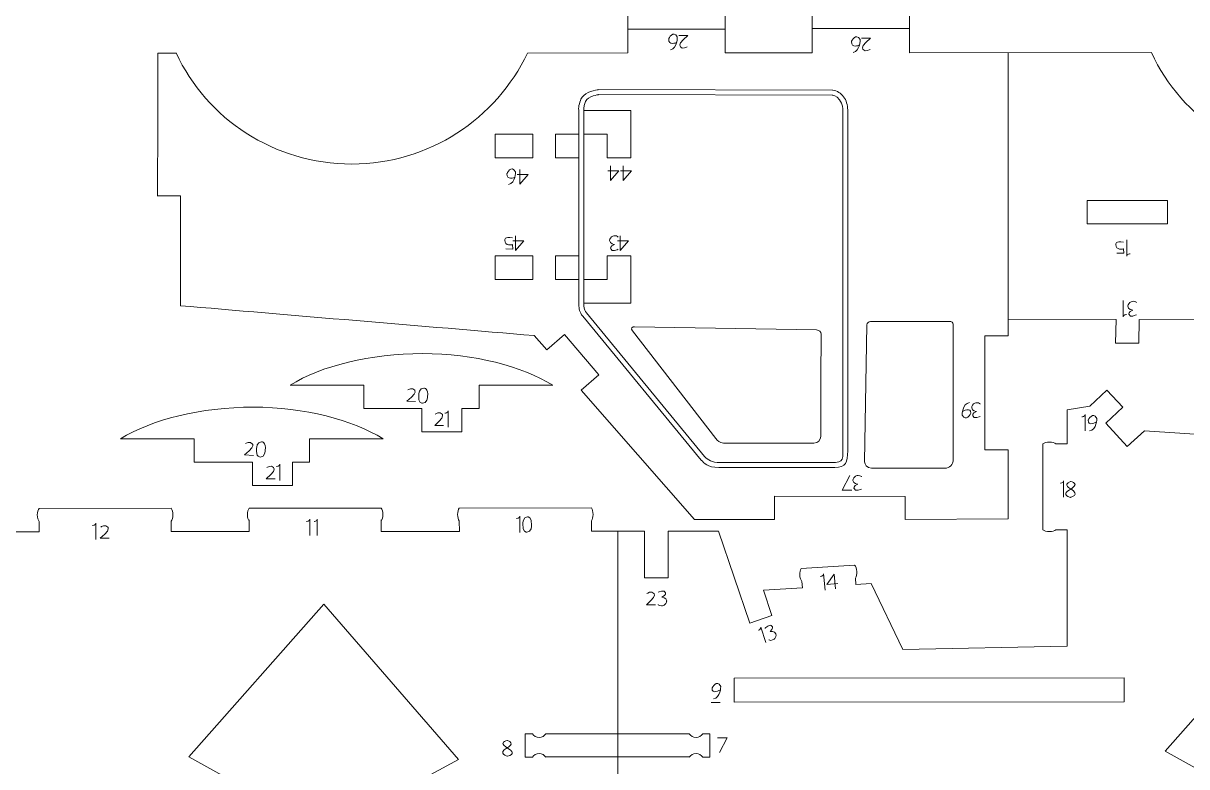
# Model space of a CAD drawing. Header units: centimetres. Extents: x -25 to 25, y -32.5 to 32.5.
# Drawn here: x -2.24 to 13.33, y -23.04 to -13.09 of the extents above; entities that cross this region are included whole.
import ezdxf

# ---------------------------------------------------------------- set-up
doc = ezdxf.new("R2010")
doc.units = ezdxf.units.CM
doc.header["$MEASUREMENT"] = 0
doc.layers.add('Capa 1', color=7, linetype='Continuous')

msp = doc.modelspace()

# ---------------------------------------------------------------- linework, layer by layer
at = {"layer": 'Capa 1', "color": 250, "lineweight": 9}
for points, knots in [([(4.50743, -12.82979), (4.50743, -12.82979), (5.85259, -12.83227), (5.85259, -12.83227), (5.85259, -12.83227), (5.85259, -12.83227), (5.85259, -13.16786), (5.85259, -13.16786), (5.85259, -13.16786), (5.85259, -13.16786), (7.15343, -13.16786), (7.15343, -13.16786), (7.15343, -13.16786), (7.15343, -13.16786), (7.15343, -12.83227), (7.15343, -12.83227), (7.15343, -12.83227), (7.15343, -12.83227), (8.31991, -12.8346), (8.31991, -12.8346), (8.31991, -12.8346), (8.31991, -12.8346), (8.31991, -13.15921), (8.31991, -13.15921), (8.31991, -13.15921), (8.31991, -13.15921), (9.62076, -13.15921), (9.62076, -13.15921), (9.62076, -13.15921), (9.62076, -13.15921), (9.62076, -12.8346), (9.62076, -12.8346), (9.62076, -12.8346), (9.62076, -12.8346), (12.85922, -12.83766), (12.85922, -12.83766)], [0, 0, 0, 0, 0.1, 0.1, 0.1, 0.1, 0.2, 0.2, 0.2, 0.2, 0.3, 0.3, 0.3, 0.3, 0.4, 0.4, 0.4, 0.4, 0.5, 0.5, 0.5, 0.5, 0.6, 0.6, 0.6, 0.6, 0.7, 0.7, 0.7, 0.7, 0.8, 0.8, 0.8, 0.8, 1, 1, 1, 1]), ([(4.50743, -13.48863), (4.50743, -13.48863), (5.85259, -13.48614), (5.85259, -13.48614), (5.85259, -13.48614), (5.85259, -13.48614), (5.85259, -13.15055), (5.85259, -13.15055)], [0, 0, 0, 0, 0.33333333, 0.33333333, 0.33333333, 0.33333333, 1, 1, 1, 1]), ([(7.15343, -13.15055), (7.15343, -13.15055), (7.15343, -13.48614), (7.15343, -13.48614), (7.15343, -13.48614), (7.15343, -13.48614), (8.31991, -13.48381), (8.31991, -13.48381), (8.31991, -13.48381), (8.31991, -13.48381), (8.31991, -13.15921), (8.31991, -13.15921)], [0, 0, 0, 0, 0.25, 0.25, 0.25, 0.25, 0.5, 0.5, 0.5, 0.5, 1, 1, 1, 1]), ([(9.62076, -13.15921), (9.62076, -13.15921), (9.62076, -13.48381), (9.62076, -13.48381), (9.62076, -13.48381), (9.62076, -13.48381), (12.85922, -13.48075), (12.85922, -13.48075)], [0, 0, 0, 0, 0.33333333, 0.33333333, 0.33333333, 0.33333333, 1, 1, 1, 1]), ([(-0.44288, -15.3993), (-0.44288, -15.3993), (-0.43964, -14.37412), (-0.43964, -14.37412), (-0.43964, -14.37412), (-0.43964, -14.37412), (-0.43683, -13.48735), (-0.43683, -13.48735)], [0, 0, 0, 0, 0.33333333, 0.33333333, 0.33333333, 0.33333333, 1, 1, 1, 1]), ([(4.50743, -13.48863), (4.08964, -14.36626), (3.19459, -14.97285), (2.15787, -14.97285), (2.15787, -14.97285), (1.11991, -14.97285), (0.21277, -14.36999), (-0.1932, -13.48545)], [0, 0, 0, 0, 0.33333333, 0.33333333, 0.33333333, 0.33333333, 1, 1, 1, 1]), ([(17.55985, -13.48393), (17.14206, -14.36155), (16.24701, -14.96815), (15.21029, -14.96815), (15.21029, -14.96815), (14.17233, -14.96815), (13.26519, -14.36529), (12.85922, -13.48075)], [0, 0, 0, 0, 0.33333333, 0.33333333, 0.33333333, 0.33333333, 1, 1, 1, 1]), ([(5.19712, -14.2744), (5.19712, -14.2744), (5.19712, -16.8577), (5.19712, -16.8577), (5.19712, -16.8577), (5.19714, -16.90151), (5.20061, -16.96021), (5.2488, -17.00974), (5.2488, -17.00974), (5.2488, -17.00974), (6.8333, -18.93528), (6.8333, -18.93528), (6.8333, -18.93528), (6.87253, -18.97974), (6.91639, -19.03212), (7.06804, -19.03581), (7.06804, -19.03581), (7.06804, -19.03581), (8.62321, -19.03581), (8.62321, -19.03581), (8.62321, -19.03581), (8.76856, -19.03152), (8.79235, -18.96531), (8.79433, -18.81307), (8.79433, -18.81307), (8.79433, -18.81307), (8.79433, -14.24747), (8.79433, -14.24747), (8.79433, -14.24747), (8.79433, -14.18898), (8.77451, -14.11852), (8.73941, -14.07192), (8.73941, -14.07192), (8.7063, -14.028), (8.65047, -13.99067), (8.59473, -13.98453), (8.59473, -13.98453), (8.59473, -13.98453), (8.59116, -13.98413), (8.59116, -13.98413), (8.59116, -13.98413), (8.59116, -13.98413), (5.45451, -13.97755), (5.45451, -13.97755), (5.45451, -13.97755), (5.45451, -13.97755), (5.45026, -13.9781), (5.45026, -13.9781), (5.45026, -13.9781), (5.36847, -13.98851), (5.26325, -14.02793), (5.22455, -14.10623), (5.22455, -14.10623), (5.20095, -14.15398), (5.1857, -14.21999), (5.19712, -14.2744)], [0, 0, 0, 0, 0.06666667, 0.06666667, 0.06666667, 0.06666667, 0.13333333, 0.13333333, 0.13333333, 0.13333333, 0.2, 0.2, 0.2, 0.2, 0.26666667, 0.26666667, 0.26666667, 0.26666667, 0.33333333, 0.33333333, 0.33333333, 0.33333333, 0.4, 0.4, 0.4, 0.4, 0.46666667, 0.46666667, 0.46666667, 0.46666667, 0.53333333, 0.53333333, 0.53333333, 0.53333333, 0.6, 0.6, 0.6, 0.6, 0.66666667, 0.66666667, 0.66666667, 0.66666667, 0.73333333, 0.73333333, 0.73333333, 0.73333333, 0.8, 0.8, 0.8, 0.8, 0.86666667, 0.86666667, 0.86666667, 0.86666667, 1, 1, 1, 1]), ([(8.63086, -18.96898), (8.63086, -18.96898), (7.08378, -18.96898), (7.08378, -18.96898), (7.08378, -18.96898), (6.97539, -18.96531), (6.92149, -18.93641), (6.87905, -18.88571), (6.87905, -18.88571), (6.87905, -18.88571), (5.29763, -16.96392), (5.29763, -16.96392), (5.29763, -16.96392), (5.27916, -16.94062), (5.26395, -16.92299), (5.26395, -16.86908), (5.26395, -16.86908), (5.26395, -16.86908), (5.26395, -14.26649), (5.26395, -14.26649), (5.26395, -14.26649), (5.26395, -14.26649), (5.24781, -14.21), (5.28446, -14.13584), (5.28446, -14.13584), (5.32111, -14.06168), (5.45871, -14.04439), (5.45871, -14.04439), (5.45871, -14.04439), (5.45871, -14.04439), (8.58739, -14.05095), (8.58739, -14.05095), (8.58739, -14.05095), (8.58739, -14.05095), (8.64455, -14.05709), (8.68603, -14.11214), (8.68603, -14.11214), (8.72751, -14.16719), (8.72751, -14.24747), (8.72751, -14.24747), (8.72751, -14.24747), (8.72751, -14.24747), (8.72751, -18.88753), (8.72751, -18.88753), (8.72751, -18.88753), (8.71823, -18.93991), (8.69863, -18.96248), (8.63086, -18.96898)], [0, 0, 0, 0, 0.07692308, 0.07692308, 0.07692308, 0.07692308, 0.15384615, 0.15384615, 0.15384615, 0.15384615, 0.23076923, 0.23076923, 0.23076923, 0.23076923, 0.30769231, 0.30769231, 0.30769231, 0.30769231, 0.38461538, 0.38461538, 0.38461538, 0.38461538, 0.46153846, 0.46153846, 0.46153846, 0.46153846, 0.53846154, 0.53846154, 0.53846154, 0.53846154, 0.61538462, 0.61538462, 0.61538462, 0.61538462, 0.69230769, 0.69230769, 0.69230769, 0.69230769, 0.76923077, 0.76923077, 0.76923077, 0.76923077, 0.84615385, 0.84615385, 0.84615385, 0.84615385, 1, 1, 1, 1]), ([(5.25925, -14.25841), (5.25925, -14.25841), (5.89189, -14.25841), (5.89189, -14.25841), (5.89189, -14.25841), (5.89189, -14.25841), (5.89189, -14.88879), (5.89189, -14.88879), (5.89189, -14.88879), (5.89189, -14.88879), (5.57446, -14.88879), (5.57446, -14.88879), (5.57446, -14.88879), (5.57446, -14.88879), (5.57446, -14.57362), (5.57446, -14.57362), (5.57446, -14.57362), (5.57446, -14.57362), (5.25925, -14.57362), (5.25925, -14.57362)], [0, 0, 0, 0, 0.16666667, 0.16666667, 0.16666667, 0.16666667, 0.33333333, 0.33333333, 0.33333333, 0.33333333, 0.5, 0.5, 0.5, 0.5, 0.66666667, 0.66666667, 0.66666667, 0.66666667, 1, 1, 1, 1]), ([(4.58004, -14.88879), (4.58004, -14.88879), (4.07574, -14.88879), (4.07574, -14.88879), (4.07574, -14.88879), (4.07574, -14.88879), (4.07574, -14.57358), (4.07574, -14.57358), (4.07574, -14.57358), (4.07574, -14.57358), (4.58004, -14.57358), (4.58004, -14.57358), (4.58004, -14.57358), (4.58004, -14.57358), (4.58004, -14.88879), (4.58004, -14.88879)], [0, 0, 0, 0, 0.2, 0.2, 0.2, 0.2, 0.4, 0.4, 0.4, 0.4, 0.6, 0.6, 0.6, 0.6, 1, 1, 1, 1]), ([(5.19712, -14.57358), (5.19712, -14.57358), (4.88191, -14.57358), (4.88191, -14.57358), (4.88191, -14.57358), (4.88191, -14.57358), (4.88191, -14.88879), (4.88191, -14.88879), (4.88191, -14.88879), (4.88191, -14.88879), (5.19712, -14.88879), (5.19712, -14.88879)], [0, 0, 0, 0, 0.25, 0.25, 0.25, 0.25, 0.5, 0.5, 0.5, 0.5, 1, 1, 1, 1]), ([(-0.13545, -16.86916), (-0.13545, -16.86916), (-0.13545, -15.3993), (-0.13545, -15.3993), (-0.13545, -15.3993), (-0.13545, -15.3993), (-0.44754, -15.3993), (-0.44754, -15.3993)], [0, 0, 0, 0, 0.33333333, 0.33333333, 0.33333333, 0.33333333, 1, 1, 1, 1]), ([(11.99965, -15.46279), (11.99965, -15.46279), (13.07312, -15.46279), (13.07312, -15.46279), (13.07312, -15.46279), (13.07312, -15.46279), (13.07312, -15.77488), (13.07312, -15.77488), (13.07312, -15.77488), (13.07312, -15.77488), (11.99965, -15.77488), (11.99965, -15.77488), (11.99965, -15.77488), (11.99965, -15.77488), (11.99965, -15.46279), (11.99965, -15.46279)], [0, 0, 0, 0, 0.2, 0.2, 0.2, 0.2, 0.4, 0.4, 0.4, 0.4, 0.6, 0.6, 0.6, 0.6, 1, 1, 1, 1]), ([(4.58004, -16.20411), (4.58004, -16.20411), (4.07574, -16.20411), (4.07574, -16.20411), (4.07574, -16.20411), (4.07574, -16.20411), (4.07574, -16.51932), (4.07574, -16.51932), (4.07574, -16.51932), (4.07574, -16.51932), (4.58004, -16.51932), (4.58004, -16.51932), (4.58004, -16.51932), (4.58004, -16.51932), (4.58004, -16.20411), (4.58004, -16.20411)], [0, 0, 0, 0, 0.2, 0.2, 0.2, 0.2, 0.4, 0.4, 0.4, 0.4, 0.6, 0.6, 0.6, 0.6, 1, 1, 1, 1]), ([(5.19712, -16.20411), (5.19712, -16.20411), (4.88191, -16.20411), (4.88191, -16.20411), (4.88191, -16.20411), (4.88191, -16.20411), (4.88191, -16.51932), (4.88191, -16.51932), (4.88191, -16.51932), (4.88191, -16.51932), (5.19712, -16.51932), (5.19712, -16.51932)], [0, 0, 0, 0, 0.25, 0.25, 0.25, 0.25, 0.5, 0.5, 0.5, 0.5, 1, 1, 1, 1]), ([(5.25925, -16.51932), (5.25925, -16.51932), (5.57446, -16.51932), (5.57446, -16.51932), (5.57446, -16.51932), (5.57446, -16.51932), (5.57446, -16.20415), (5.57446, -16.20415), (5.57446, -16.20415), (5.57446, -16.20415), (5.89189, -16.20415), (5.89189, -16.20415), (5.89189, -16.20415), (5.89189, -16.20415), (5.89189, -16.83453), (5.89189, -16.83453), (5.89189, -16.83453), (5.89189, -16.83453), (5.25925, -16.83453), (5.25925, -16.83453)], [0, 0, 0, 0, 0.16666667, 0.16666667, 0.16666667, 0.16666667, 0.33333333, 0.33333333, 0.33333333, 0.33333333, 0.5, 0.5, 0.5, 0.5, 0.66666667, 0.66666667, 0.66666667, 0.66666667, 1, 1, 1, 1]), ([(9.11101, -19.04393), (9.11101, -19.04393), (10.09737, -19.04393), (10.09737, -19.04393), (10.09737, -19.04393), (10.15266, -19.0432), (10.20737, -19.00473), (10.20531, -18.92144), (10.20531, -18.92144), (10.20531, -18.92144), (10.20337, -17.11722), (10.20337, -17.11722), (10.20337, -17.11722), (10.20527, -17.09752), (10.18252, -17.07956), (10.15231, -17.0805), (10.15231, -17.0805), (10.15231, -17.0805), (9.0995, -17.0805), (9.0995, -17.0805), (9.0995, -17.0805), (9.07409, -17.08052), (9.05328, -17.09889), (9.05081, -17.12529), (9.05081, -17.12529), (9.05081, -17.12529), (9.02081, -18.95915), (9.02081, -18.95915), (9.02081, -18.95915), (9.02335, -18.99659), (9.04654, -19.03745), (9.11101, -19.04393)], [0, 0, 0, 0, 0.11111111, 0.11111111, 0.11111111, 0.11111111, 0.22222222, 0.22222222, 0.22222222, 0.22222222, 0.33333333, 0.33333333, 0.33333333, 0.33333333, 0.44444444, 0.44444444, 0.44444444, 0.44444444, 0.55555556, 0.55555556, 0.55555556, 0.55555556, 0.66666667, 0.66666667, 0.66666667, 0.66666667, 0.77777778, 0.77777778, 0.77777778, 0.77777778, 1, 1, 1, 1]), ([(10.9428, -17.05085), (10.9428, -17.05085), (10.9428, -17.27325), (10.9428, -17.27325), (10.9428, -17.27325), (10.9428, -17.27325), (10.63071, -17.27325), (10.63071, -17.27325), (10.63071, -17.27325), (10.63071, -17.27325), (10.63071, -18.80085), (10.63071, -18.80085), (10.63071, -18.80085), (10.63071, -18.80085), (10.9428, -18.80085), (10.9428, -18.80085), (10.9428, -18.80085), (10.9428, -18.80085), (10.9428, -19.72397), (10.9428, -19.72397)], [0, 0, 0, 0, 0.16666667, 0.16666667, 0.16666667, 0.16666667, 0.33333333, 0.33333333, 0.33333333, 0.33333333, 0.5, 0.5, 0.5, 0.5, 0.66666667, 0.66666667, 0.66666667, 0.66666667, 1, 1, 1, 1]), ([(10.9428, -17.05085), (10.9428, -17.05085), (12.38493, -17.05457), (12.38493, -17.05457), (12.38493, -17.05457), (12.38493, -17.05457), (12.37712, -17.37172), (12.37712, -17.37172), (12.37712, -17.37172), (12.37712, -17.37172), (12.69243, -17.37037), (12.69243, -17.37037), (12.69243, -17.37037), (12.69243, -17.37037), (12.69379, -17.05592), (12.69379, -17.05592), (12.69379, -17.05592), (12.69379, -17.05592), (15.19584, -17.06292), (15.19584, -17.06292), (15.19584, -17.06292), (15.19584, -17.06292), (15.19584, -17.37037), (15.19584, -17.37037), (15.19584, -17.37037), (15.19584, -17.37037), (15.50793, -17.37037), (15.50793, -17.37037), (15.50793, -17.37037), (15.50793, -17.37037), (15.50793, -17.06379), (15.50793, -17.06379), (15.50793, -17.06379), (15.50793, -17.06379), (18.00802, -17.06609), (18.00802, -17.06609), (18.00802, -17.06609), (18.00802, -17.06609), (18.00799, -17.37037), (18.00799, -17.37037), (18.00799, -17.37037), (18.00799, -17.37037), (18.32008, -17.37037), (18.32008, -17.37037), (18.32008, -17.37037), (18.32008, -17.37037), (18.32011, -17.06696), (18.32011, -17.06696), (18.32011, -17.06696), (18.32011, -17.06696), (20.65255, -17.07816), (20.65255, -17.07816)], [0, 0, 0, 0, 0.07142857, 0.07142857, 0.07142857, 0.07142857, 0.14285714, 0.14285714, 0.14285714, 0.14285714, 0.21428571, 0.21428571, 0.21428571, 0.21428571, 0.28571429, 0.28571429, 0.28571429, 0.28571429, 0.35714286, 0.35714286, 0.35714286, 0.35714286, 0.42857143, 0.42857143, 0.42857143, 0.42857143, 0.5, 0.5, 0.5, 0.5, 0.57142857, 0.57142857, 0.57142857, 0.57142857, 0.64285714, 0.64285714, 0.64285714, 0.64285714, 0.71428571, 0.71428571, 0.71428571, 0.71428571, 0.78571429, 0.78571429, 0.78571429, 0.78571429, 0.85714286, 0.85714286, 0.85714286, 0.85714286, 1, 1, 1, 1]), ([(6.74251, -19.73215), (6.74251, -19.73215), (5.22721, -17.99809), (5.22721, -17.99809), (5.22721, -17.99809), (5.22721, -17.99809), (5.46398, -17.79532), (5.46398, -17.79532), (5.46398, -17.79532), (5.46398, -17.79532), (5.0018, -17.25566), (5.0018, -17.25566), (5.0018, -17.25566), (5.0018, -17.25566), (4.76633, -17.46049), (4.76633, -17.46049), (4.76633, -17.46049), (4.76633, -17.46049), (4.5958, -17.26898), (4.5958, -17.26898)], [0, 0, 0, 0, 0.16666667, 0.16666667, 0.16666667, 0.16666667, 0.33333333, 0.33333333, 0.33333333, 0.33333333, 0.5, 0.5, 0.5, 0.5, 0.66666667, 0.66666667, 0.66666667, 0.66666667, 1, 1, 1, 1]), ([(5.91379, -17.20591), (5.91379, -17.20591), (7.03101, -18.64872), (7.03101, -18.64872), (7.03101, -18.64872), (7.05023, -18.67316), (7.08152, -18.70283), (7.13085, -18.70752), (7.13085, -18.70752), (7.13085, -18.70752), (8.34089, -18.70973), (8.34089, -18.70973), (8.34089, -18.70973), (8.39749, -18.70897), (8.43232, -18.66578), (8.43503, -18.61973), (8.43503, -18.61973), (8.43569, -18.16272), (8.43635, -17.70569), (8.43701, -17.24868), (8.43701, -17.24868), (8.43516, -17.22008), (8.41497, -17.1961), (8.37643, -17.19388), (8.37643, -17.19388), (8.37643, -17.19388), (5.94275, -17.1512), (5.94275, -17.1512), (5.94275, -17.1512), (5.91359, -17.14821), (5.88617, -17.17104), (5.91379, -17.20591)], [0, 0, 0, 0, 0.11111111, 0.11111111, 0.11111111, 0.11111111, 0.22222222, 0.22222222, 0.22222222, 0.22222222, 0.33333333, 0.33333333, 0.33333333, 0.33333333, 0.44444444, 0.44444444, 0.44444444, 0.44444444, 0.55555556, 0.55555556, 0.55555556, 0.55555556, 0.66666667, 0.66666667, 0.66666667, 0.66666667, 0.77777778, 0.77777778, 0.77777778, 0.77777778, 1, 1, 1, 1]), ([(4.84571, -17.93359), (4.43296, -17.68184), (3.79621, -17.51011), (3.10597, -17.51011), (3.10597, -17.51011), (2.40622, -17.51011), (1.74377, -17.67582), (1.33108, -17.93359)], [0, 0, 0, 0, 0.33333333, 0.33333333, 0.33333333, 0.33333333, 1, 1, 1, 1]), ([(3.85997, -17.93359), (3.85997, -17.93359), (3.85997, -18.24661), (3.85997, -18.24661), (3.85997, -18.24661), (3.85997, -18.24661), (3.62996, -18.24661), (3.62996, -18.24661), (3.62996, -18.24661), (3.62996, -18.24661), (3.62996, -18.55777), (3.62996, -18.55777), (3.62996, -18.55777), (3.62996, -18.55777), (3.09487, -18.55777), (3.09487, -18.55777), (3.09487, -18.55777), (3.09487, -18.55777), (3.09487, -18.24661), (3.09487, -18.24661), (3.09487, -18.24661), (3.09487, -18.24661), (2.31681, -18.24661), (2.31681, -18.24661), (2.31681, -18.24661), (2.31681, -18.24661), (2.31681, -17.93359), (2.31681, -17.93359)], [0, 0, 0, 0, 0.125, 0.125, 0.125, 0.125, 0.25, 0.25, 0.25, 0.25, 0.375, 0.375, 0.375, 0.375, 0.5, 0.5, 0.5, 0.5, 0.625, 0.625, 0.625, 0.625, 0.75, 0.75, 0.75, 0.75, 1, 1, 1, 1]), ([(14.12338, -18.5152), (14.12338, -18.5152), (14.11749, -18.63246), (14.11749, -18.63246), (14.11749, -18.63246), (14.11749, -18.63246), (12.76741, -18.54376), (12.76741, -18.54376), (12.76741, -18.54376), (12.76741, -18.54376), (12.53456, -18.75241), (12.53456, -18.75241), (12.53456, -18.75241), (12.53456, -18.75241), (12.24669, -18.44066), (12.24669, -18.44066), (12.24669, -18.44066), (12.24669, -18.44066), (12.47461, -18.22745), (12.47461, -18.22745), (12.47461, -18.22745), (12.47461, -18.22745), (12.26141, -17.99954), (12.26141, -17.99954), (12.26141, -17.99954), (12.26141, -17.99954), (12.03348, -18.21274), (12.03348, -18.21274), (12.03348, -18.21274), (12.03348, -18.21274), (11.73112, -18.26172), (11.73112, -18.26172)], [0, 0, 0, 0, 0.11111111, 0.11111111, 0.11111111, 0.11111111, 0.22222222, 0.22222222, 0.22222222, 0.22222222, 0.33333333, 0.33333333, 0.33333333, 0.33333333, 0.44444444, 0.44444444, 0.44444444, 0.44444444, 0.55555556, 0.55555556, 0.55555556, 0.55555556, 0.66666667, 0.66666667, 0.66666667, 0.66666667, 0.77777778, 0.77777778, 0.77777778, 0.77777778, 1, 1, 1, 1]), ([(2.57786, -18.65055), (2.16511, -18.3988), (1.52836, -18.22708), (0.83811, -18.22708), (0.83811, -18.22708), (0.13837, -18.22708), (-0.52409, -18.39279), (-0.93677, -18.65055)], [0, 0, 0, 0, 0.33333333, 0.33333333, 0.33333333, 0.33333333, 1, 1, 1, 1]), ([(11.73112, -18.26172), (11.73112, -18.26172), (11.73037, -18.71869), (11.73037, -18.71869), (11.73037, -18.71869), (11.73037, -18.71869), (11.5801, -18.71869), (11.5801, -18.71869)], [0, 0, 0, 0, 0.33333333, 0.33333333, 0.33333333, 0.33333333, 1, 1, 1, 1]), ([(1.59212, -18.65055), (1.59212, -18.65055), (1.59212, -18.96357), (1.59212, -18.96357), (1.59212, -18.96357), (1.59212, -18.96357), (1.36211, -18.96357), (1.36211, -18.96357), (1.36211, -18.96357), (1.36211, -18.96357), (1.36211, -19.27473), (1.36211, -19.27473), (1.36211, -19.27473), (1.36211, -19.27473), (0.82701, -19.27473), (0.82701, -19.27473), (0.82701, -19.27473), (0.82701, -19.27473), (0.82701, -18.96357), (0.82701, -18.96357), (0.82701, -18.96357), (0.82701, -18.96357), (0.04896, -18.96357), (0.04896, -18.96357), (0.04896, -18.96357), (0.04896, -18.96357), (0.04896, -18.65055), (0.04896, -18.65055)], [0, 0, 0, 0, 0.125, 0.125, 0.125, 0.125, 0.25, 0.25, 0.25, 0.25, 0.375, 0.375, 0.375, 0.375, 0.5, 0.5, 0.5, 0.5, 0.625, 0.625, 0.625, 0.625, 0.75, 0.75, 0.75, 0.75, 1, 1, 1, 1]), ([(11.5801, -18.71869), (11.56179, -18.70442), (11.52978, -18.69497), (11.49336, -18.69497), (11.49336, -18.69497), (11.45694, -18.69497), (11.42492, -18.70442), (11.40661, -18.71869)], [0, 0, 0, 0, 0.33333333, 0.33333333, 0.33333333, 0.33333333, 1, 1, 1, 1]), ([(10.9428, -19.72397), (10.9428, -19.72397), (9.56393, -19.73215), (9.56393, -19.73215), (9.56393, -19.73215), (9.56393, -19.73215), (9.56106, -19.42337), (9.56106, -19.42337), (9.56106, -19.42337), (9.56106, -19.42337), (7.81218, -19.42006), (7.81218, -19.42006), (7.81218, -19.42006), (7.81218, -19.42006), (7.81218, -19.73215), (7.81218, -19.73215), (7.81218, -19.73215), (7.81218, -19.73215), (6.74251, -19.73215), (6.74251, -19.73215)], [0, 0, 0, 0, 0.16666667, 0.16666667, 0.16666667, 0.16666667, 0.33333333, 0.33333333, 0.33333333, 0.33333333, 0.5, 0.5, 0.5, 0.5, 0.66666667, 0.66666667, 0.66666667, 0.66666667, 1, 1, 1, 1]), ([(-2.02828, -19.75678), (-2.04255, -19.73847), (-2.052, -19.70646), (-2.052, -19.67004), (-2.052, -19.67004), (-2.052, -19.63362), (-2.04255, -19.6016), (-2.02828, -19.58329)], [0, 0, 0, 0, 0.33333333, 0.33333333, 0.33333333, 0.33333333, 1, 1, 1, 1]), ([(-0.26141, -19.755), (-0.24714, -19.73669), (-0.23769, -19.70468), (-0.23769, -19.66826), (-0.23769, -19.66826), (-0.23769, -19.63184), (-0.24714, -19.59982), (-0.26141, -19.58151)], [0, 0, 0, 0, 0.33333333, 0.33333333, 0.33333333, 0.33333333, 1, 1, 1, 1]), ([(0.78387, -19.75394), (0.7696, -19.73563), (0.76015, -19.70362), (0.76015, -19.6672), (0.76015, -19.6672), (0.76015, -19.63078), (0.7696, -19.59876), (0.78387, -19.58045)], [0, 0, 0, 0, 0.33333333, 0.33333333, 0.33333333, 0.33333333, 1, 1, 1, 1]), ([(2.55074, -19.75216), (2.56501, -19.73385), (2.57446, -19.70184), (2.57446, -19.66542), (2.57446, -19.66542), (2.57446, -19.629), (2.56501, -19.59698), (2.55074, -19.57867)], [0, 0, 0, 0, 0.33333333, 0.33333333, 0.33333333, 0.33333333, 1, 1, 1, 1]), ([(3.59602, -19.75111), (3.58175, -19.7328), (3.5723, -19.70079), (3.5723, -19.66437), (3.5723, -19.66437), (3.5723, -19.62795), (3.58175, -19.59593), (3.59602, -19.57762)], [0, 0, 0, 0, 0.33333333, 0.33333333, 0.33333333, 0.33333333, 1, 1, 1, 1]), ([(5.36289, -19.74933), (5.37716, -19.73102), (5.38661, -19.69901), (5.38661, -19.66259), (5.38661, -19.66259), (5.38661, -19.62617), (5.37716, -19.59415), (5.36289, -19.57584)], [0, 0, 0, 0, 0.33333333, 0.33333333, 0.33333333, 0.33333333, 1, 1, 1, 1]), ([(-2.02828, -19.75678), (-2.02828, -19.75678), (-2.02797, -19.89538), (-2.02797, -19.89538), (-2.02797, -19.89538), (-2.02797, -19.89538), (-3.30208, -19.89424), (-3.30208, -19.89424)], [0, 0, 0, 0, 0.33333333, 0.33333333, 0.33333333, 0.33333333, 1, 1, 1, 1]), ([(0.78401, -19.73649), (0.78401, -19.73649), (0.78417, -19.89254), (0.78417, -19.89254), (0.78417, -19.89254), (0.78417, -19.89254), (-0.26109, -19.8936), (-0.26109, -19.8936)], [0, 0, 0, 0, 0.33333333, 0.33333333, 0.33333333, 0.33333333, 1, 1, 1, 1]), ([(3.59602, -19.75111), (3.59602, -19.75111), (3.59632, -19.88971), (3.59632, -19.88971), (3.59632, -19.88971), (3.59632, -19.88971), (2.55106, -19.89076), (2.55106, -19.89076)], [0, 0, 0, 0, 0.33333333, 0.33333333, 0.33333333, 0.33333333, 1, 1, 1, 1]), ([(7.06405, -19.88621), (7.06405, -19.88621), (6.38901, -19.88689), (6.38901, -19.88689), (6.38901, -19.88689), (6.38901, -19.88689), (6.38901, -20.51193), (6.38901, -20.51193), (6.38901, -20.51193), (6.38901, -20.51193), (6.07473, -20.51193), (6.07473, -20.51193), (6.07473, -20.51193), (6.07473, -20.51193), (6.07473, -19.8872), (6.07473, -19.8872), (6.07473, -19.8872), (6.07473, -19.8872), (5.36321, -19.88793), (5.36321, -19.88793)], [0, 0, 0, 0, 0.16666667, 0.16666667, 0.16666667, 0.16666667, 0.33333333, 0.33333333, 0.33333333, 0.33333333, 0.5, 0.5, 0.5, 0.5, 0.66666667, 0.66666667, 0.66666667, 0.66666667, 1, 1, 1, 1]), ([(11.5801, -19.87015), (11.56179, -19.88442), (11.52978, -19.89387), (11.49336, -19.89387), (11.49336, -19.89387), (11.45694, -19.89387), (11.42492, -19.88442), (11.40661, -19.87015)], [0, 0, 0, 0, 0.33333333, 0.33333333, 0.33333333, 0.33333333, 1, 1, 1, 1]), ([(11.5801, -19.87015), (11.5801, -19.87015), (11.73332, -19.87015), (11.73332, -19.87015), (11.73332, -19.87015), (11.73332, -19.87015), (11.73043, -21.42661), (11.73043, -21.42661)], [0, 0, 0, 0, 0.33333333, 0.33333333, 0.33333333, 0.33333333, 1, 1, 1, 1]), ([(8.17236, -20.38665), (8.15885, -20.40553), (8.15071, -20.4379), (8.1522, -20.47429), (8.1522, -20.47429), (8.15369, -20.51068), (8.16444, -20.54228), (8.17944, -20.56)], [0, 0, 0, 0, 0.33333333, 0.33333333, 0.33333333, 0.33333333, 1, 1, 1, 1]), ([(8.88696, -20.34185), (8.90223, -20.35933), (8.91347, -20.39076), (8.91552, -20.42712), (8.91552, -20.42712), (8.91757, -20.46349), (8.90992, -20.49598), (8.89671, -20.51507)], [0, 0, 0, 0, 0.33333333, 0.33333333, 0.33333333, 0.33333333, 1, 1, 1, 1]), ([(9.53202, -21.47292), (9.53202, -21.47292), (9.10731, -20.58828), (9.10731, -20.58828), (9.10731, -20.58828), (9.10731, -20.58828), (8.90321, -20.60106), (8.90321, -20.60106), (8.90321, -20.60106), (8.90321, -20.60106), (8.89671, -20.51507), (8.89671, -20.51507)], [0, 0, 0, 0, 0.25, 0.25, 0.25, 0.25, 0.5, 0.5, 0.5, 0.5, 1, 1, 1, 1]), ([(8.17944, -20.56), (8.17944, -20.56), (8.18862, -20.64585), (8.18862, -20.64585), (8.18862, -20.64585), (8.18862, -20.64585), (7.66531, -20.67866), (7.66531, -20.67866), (7.66531, -20.67866), (7.66531, -20.67866), (7.78064, -21.01779), (7.78064, -21.01779), (7.78064, -21.01779), (7.78064, -21.01779), (7.48528, -21.11866), (7.48528, -21.11866)], [0, 0, 0, 0, 0.2, 0.2, 0.2, 0.2, 0.4, 0.4, 0.4, 0.4, 0.6, 0.6, 0.6, 0.6, 1, 1, 1, 1]), ([(3.58605, -22.9457), (3.58605, -22.9457), (1.79234, -23.91479), (1.79234, -23.91479), (1.79234, -23.91479), (1.79234, -23.91479), (-0.02356, -22.90824), (-0.02356, -22.90824), (-0.02356, -22.90824), (-0.02356, -22.90824), (1.78328, -20.86414), (1.78328, -20.86414), (1.78328, -20.86414), (1.78328, -20.86414), (3.58605, -22.9457), (3.58605, -22.9457)], [0, 0, 0, 0, 0.2, 0.2, 0.2, 0.2, 0.4, 0.4, 0.4, 0.4, 0.6, 0.6, 0.6, 0.6, 1, 1, 1, 1]), ([(16.65428, -22.86943), (16.65428, -22.86943), (14.86056, -23.83852), (14.86056, -23.83852), (14.86056, -23.83852), (14.86056, -23.83852), (13.04467, -22.83197), (13.04467, -22.83197), (13.04467, -22.83197), (13.04467, -22.83197), (14.8515, -20.78787), (14.8515, -20.78787), (14.8515, -20.78787), (14.8515, -20.78787), (16.65428, -22.86943), (16.65428, -22.86943)], [0, 0, 0, 0, 0.2, 0.2, 0.2, 0.2, 0.4, 0.4, 0.4, 0.4, 0.6, 0.6, 0.6, 0.6, 1, 1, 1, 1]), ([(12.49181, -21.85052), (12.49181, -21.85052), (7.27511, -21.85577), (7.27511, -21.85577), (7.27511, -21.85577), (7.27511, -21.85577), (7.27543, -22.1771), (7.27543, -22.1771), (7.27543, -22.1771), (7.27543, -22.1771), (12.49213, -22.17185), (12.49213, -22.17185), (12.49213, -22.17185), (12.49213, -22.17185), (12.49181, -21.85052), (12.49181, -21.85052)], [0, 0, 0, 0, 0.2, 0.2, 0.2, 0.2, 0.4, 0.4, 0.4, 0.4, 0.6, 0.6, 0.6, 0.6, 1, 1, 1, 1]), ([(4.57345, -22.59974), (4.57345, -22.59974), (4.47816, -22.59962), (4.47816, -22.59962), (4.47816, -22.59962), (4.47816, -22.59962), (4.47816, -22.91322), (4.47816, -22.91322), (4.47816, -22.91322), (4.47816, -22.91322), (4.57347, -22.91322), (4.57347, -22.91322)], [0, 0, 0, 0, 0.25, 0.25, 0.25, 0.25, 0.5, 0.5, 0.5, 0.5, 1, 1, 1, 1]), ([(4.75502, -22.59974), (4.73584, -22.6296), (4.70236, -22.64938), (4.66424, -22.64938), (4.66424, -22.64938), (4.62613, -22.64938), (4.59264, -22.6296), (4.57347, -22.59974)], [0, 0, 0, 0, 0.33333333, 0.33333333, 0.33333333, 0.33333333, 1, 1, 1, 1]), ([(6.67367, -22.59974), (6.69285, -22.6296), (6.72633, -22.64938), (6.76445, -22.64938), (6.76445, -22.64938), (6.80256, -22.64938), (6.83605, -22.6296), (6.85522, -22.59974)], [0, 0, 0, 0, 0.33333333, 0.33333333, 0.33333333, 0.33333333, 1, 1, 1, 1]), ([(6.85524, -22.59974), (6.85524, -22.59974), (6.95053, -22.59962), (6.95053, -22.59962), (6.95053, -22.59962), (6.95053, -22.59962), (6.95053, -22.91322), (6.95053, -22.91322), (6.95053, -22.91322), (6.95053, -22.91322), (6.85522, -22.91322), (6.85522, -22.91322)], [0, 0, 0, 0, 0.25, 0.25, 0.25, 0.25, 0.5, 0.5, 0.5, 0.5, 1, 1, 1, 1]), ([(4.75502, -22.91322), (4.73584, -22.88337), (4.70236, -22.86358), (4.66424, -22.86358), (4.66424, -22.86358), (4.62613, -22.86358), (4.59264, -22.88337), (4.57347, -22.91322)], [0, 0, 0, 0, 0.33333333, 0.33333333, 0.33333333, 0.33333333, 1, 1, 1, 1]), ([(6.67367, -22.91322), (6.69285, -22.88337), (6.72633, -22.86358), (6.76445, -22.86358), (6.76445, -22.86358), (6.80256, -22.86358), (6.83605, -22.88337), (6.85522, -22.91322)], [0, 0, 0, 0, 0.33333333, 0.33333333, 0.33333333, 0.33333333, 1, 1, 1, 1])]:
    msp.add_open_spline(points, degree=3, knots=knots, dxfattribs=at)
at = {"layer": 'Capa 1', "color": 240, "lineweight": 9}
for points, knots in [([(6.50118, -13.34824), (6.50118, -13.34824), (6.39316, -13.39042), (6.39831, -13.29819), (6.39831, -13.29819), (6.39831, -13.29819), (6.45572, -13.17151), (6.51321, -13.27106), (6.51321, -13.27106), (6.51321, -13.27106), (6.51835, -13.42198), (6.42065, -13.44253)], [0, 0, 0, 0, 0.25, 0.25, 0.25, 0.25, 0.5, 0.5, 0.5, 0.5, 1, 1, 1, 1]), ([(8.94725, -13.3842), (8.94725, -13.3842), (8.83922, -13.42639), (8.84437, -13.33415), (8.84437, -13.33415), (8.84437, -13.33415), (8.90179, -13.20748), (8.95927, -13.30702), (8.95927, -13.30702), (8.95927, -13.30702), (8.96441, -13.45794), (8.86672, -13.4785)], [0, 0, 0, 0, 0.25, 0.25, 0.25, 0.25, 0.5, 0.5, 0.5, 0.5, 1, 1, 1, 1]), ([(6.6466, -13.4035), (6.6466, -13.4035), (6.58228, -13.44595), (6.55403, -13.4035), (6.55403, -13.4035), (6.55403, -13.4035), (6.52186, -13.37135), (6.59259, -13.30962)], [0, 0, 0, 0, 0.33333333, 0.33333333, 0.33333333, 0.33333333, 1, 1, 1, 1]), ([(6.59259, -13.30962), (6.59259, -13.30962), (6.65301, -13.25305), (6.65301, -13.25305), (6.65301, -13.25305), (6.65301, -13.25305), (6.53305, -13.25305), (6.53305, -13.25305)], [0, 0, 0, 0, 0.33333333, 0.33333333, 0.33333333, 0.33333333, 1, 1, 1, 1]), ([(9.09267, -13.43946), (9.09267, -13.43946), (9.02835, -13.48192), (9.0001, -13.43946), (9.0001, -13.43946), (9.0001, -13.43946), (8.96793, -13.40732), (9.03866, -13.34559)], [0, 0, 0, 0, 0.33333333, 0.33333333, 0.33333333, 0.33333333, 1, 1, 1, 1]), ([(9.03866, -13.34559), (9.03866, -13.34559), (9.09908, -13.28902), (9.09908, -13.28902), (9.09908, -13.28902), (9.09908, -13.28902), (8.97911, -13.28902), (8.97911, -13.28902)], [0, 0, 0, 0, 0.33333333, 0.33333333, 0.33333333, 0.33333333, 1, 1, 1, 1]), ([(4.33597, -15.15365), (4.33597, -15.15365), (4.22795, -15.19583), (4.2331, -15.1036), (4.2331, -15.1036), (4.2331, -15.1036), (4.29051, -14.97692), (4.348, -15.07647), (4.348, -15.07647), (4.348, -15.07647), (4.35314, -15.22738), (4.25544, -15.24794)], [0, 0, 0, 0, 0.25, 0.25, 0.25, 0.25, 0.5, 0.5, 0.5, 0.5, 1, 1, 1, 1]), ([(4.37068, -15.11228), (4.37068, -15.11228), (4.51597, -15.11228), (4.51597, -15.11228), (4.51597, -15.11228), (4.51597, -15.11228), (4.40668, -15.24087), (4.40668, -15.24087), (4.40668, -15.24087), (4.40668, -15.24087), (4.40542, -15.04538), (4.40542, -15.04538)], [0, 0, 0, 0, 0.25, 0.25, 0.25, 0.25, 0.5, 0.5, 0.5, 0.5, 1, 1, 1, 1]), ([(5.58504, -15.06606), (5.58504, -15.06606), (5.73033, -15.06606), (5.73033, -15.06606), (5.73033, -15.06606), (5.73033, -15.06606), (5.62105, -15.19465), (5.62105, -15.19465), (5.62105, -15.19465), (5.62105, -15.19465), (5.61979, -14.99916), (5.61979, -14.99916)], [0, 0, 0, 0, 0.25, 0.25, 0.25, 0.25, 0.5, 0.5, 0.5, 0.5, 1, 1, 1, 1]), ([(5.75509, -15.06606), (5.75509, -15.06606), (5.90038, -15.06606), (5.90038, -15.06606), (5.90038, -15.06606), (5.90038, -15.06606), (5.79109, -15.19465), (5.79109, -15.19465), (5.79109, -15.19465), (5.79109, -15.19465), (5.78983, -14.99916), (5.78983, -14.99916)], [0, 0, 0, 0, 0.25, 0.25, 0.25, 0.25, 0.5, 0.5, 0.5, 0.5, 1, 1, 1, 1]), ([(4.30954, -16.05185), (4.30954, -16.05185), (4.20022, -16.07688), (4.20664, -15.99238), (4.20664, -15.99238), (4.20664, -15.99238), (4.19509, -15.93445), (4.30954, -15.96275)], [0, 0, 0, 0, 0.33333333, 0.33333333, 0.33333333, 0.33333333, 1, 1, 1, 1]), ([(4.31281, -16.00189), (4.31281, -16.00189), (4.45809, -16.00189), (4.45809, -16.00189), (4.45809, -16.00189), (4.45809, -16.00189), (4.34881, -16.13048), (4.34881, -16.13048), (4.34881, -16.13048), (4.34881, -16.13048), (4.34755, -15.935), (4.34755, -15.935)], [0, 0, 0, 0, 0.25, 0.25, 0.25, 0.25, 0.5, 0.5, 0.5, 0.5, 1, 1, 1, 1]), ([(5.72115, -15.95105), (5.72115, -15.95105), (5.71363, -15.93182), (5.67613, -15.93307), (5.67613, -15.93307), (5.65667, -15.93372), (5.64273, -15.94068), (5.63261, -15.94863), (5.63261, -15.94863), (5.60796, -15.96809), (5.60669, -15.9983), (5.60669, -15.9983), (5.60669, -15.9983), (5.60796, -16.04169), (5.67165, -16.05005), (5.67165, -16.05005), (5.67165, -16.05005), (5.60927, -16.07324), (5.62214, -16.10667), (5.62214, -16.10667), (5.62214, -16.10667), (5.63113, -16.15809), (5.72115, -16.11441), (5.72115, -16.11441)], [0, 0, 0, 0, 0.14285714, 0.14285714, 0.14285714, 0.14285714, 0.28571429, 0.28571429, 0.28571429, 0.28571429, 0.42857143, 0.42857143, 0.42857143, 0.42857143, 0.57142857, 0.57142857, 0.57142857, 0.57142857, 0.71428571, 0.71428571, 0.71428571, 0.71428571, 1, 1, 1, 1]), ([(5.71488, -16.00151), (5.71488, -16.00151), (5.86017, -16.00151), (5.86017, -16.00151), (5.86017, -16.00151), (5.86017, -16.00151), (5.75089, -16.1301), (5.75089, -16.1301), (5.75089, -16.1301), (5.75089, -16.1301), (5.74963, -15.93462), (5.74963, -15.93462)], [0, 0, 0, 0, 0.25, 0.25, 0.25, 0.25, 0.5, 0.5, 0.5, 0.5, 1, 1, 1, 1]), ([(12.48687, -16.109), (12.48687, -16.109), (12.37754, -16.13403), (12.38397, -16.04952), (12.38397, -16.04952), (12.38397, -16.04952), (12.37241, -15.99159), (12.48687, -16.0199)], [0, 0, 0, 0, 0.33333333, 0.33333333, 0.33333333, 0.33333333, 1, 1, 1, 1]), ([(4.21781, -16.10993), (4.21781, -16.10993), (4.31296, -16.11051), (4.31296, -16.11051), (4.31296, -16.11051), (4.31296, -16.11051), (4.30954, -16.05185), (4.30954, -16.05185)], [0, 0, 0, 0, 0.33333333, 0.33333333, 0.33333333, 0.33333333, 1, 1, 1, 1]), ([(12.39513, -16.16708), (12.39513, -16.16708), (12.49029, -16.16765), (12.49029, -16.16765), (12.49029, -16.16765), (12.49029, -16.16765), (12.48687, -16.109), (12.48687, -16.109)], [0, 0, 0, 0, 0.33333333, 0.33333333, 0.33333333, 0.33333333, 1, 1, 1, 1]), ([(12.65761, -16.82882), (12.65761, -16.82882), (12.65009, -16.8096), (12.61259, -16.81085), (12.61259, -16.81085), (12.59312, -16.81149), (12.57918, -16.81845), (12.56907, -16.82641), (12.56907, -16.82641), (12.54442, -16.84586), (12.54315, -16.87607), (12.54315, -16.87607), (12.54315, -16.87607), (12.54442, -16.91946), (12.6081, -16.92783), (12.6081, -16.92783), (12.6081, -16.92783), (12.54573, -16.95102), (12.5586, -16.98444), (12.5586, -16.98444), (12.5586, -16.98444), (12.56758, -17.03586), (12.65761, -16.99218), (12.65761, -16.99218)], [0, 0, 0, 0, 0.14285714, 0.14285714, 0.14285714, 0.14285714, 0.28571429, 0.28571429, 0.28571429, 0.28571429, 0.42857143, 0.42857143, 0.42857143, 0.42857143, 0.57142857, 0.57142857, 0.57142857, 0.57142857, 0.71428571, 0.71428571, 0.71428571, 0.71428571, 1, 1, 1, 1]), ([(2.90642, -17.99681), (2.90642, -17.99681), (2.97307, -17.9581), (2.99885, -18.0021), (2.99885, -18.0021), (2.99885, -18.0021), (3.02912, -18.03604), (2.95498, -18.09362)], [0, 0, 0, 0, 0.33333333, 0.33333333, 0.33333333, 0.33333333, 1, 1, 1, 1]), ([(3.10321, -18.17596), (3.10321, -18.17596), (3.04083, -18.1804), (3.05403, -18.05934), (3.05403, -18.05934), (3.05403, -18.05934), (3.05933, -17.96685), (3.12247, -17.97286)], [0, 0, 0, 0, 0.33333333, 0.33333333, 0.33333333, 0.33333333, 1, 1, 1, 1]), ([(3.12246, -17.97306), (3.12246, -17.97306), (3.18489, -17.96866), (3.17171, -18.08966), (3.17171, -18.08966), (3.17171, -18.08966), (3.16637, -18.18214), (3.10319, -18.17619)], [0, 0, 0, 0, 0.33333333, 0.33333333, 0.33333333, 0.33333333, 1, 1, 1, 1]), ([(2.95498, -18.09362), (2.95498, -18.09362), (2.89142, -18.14664), (2.89142, -18.14664), (2.89142, -18.14664), (2.89142, -18.14664), (3.01119, -18.15351), (3.01119, -18.15351)], [0, 0, 0, 0, 0.33333333, 0.33333333, 0.33333333, 0.33333333, 1, 1, 1, 1]), ([(10.33085, -18.28535), (10.33085, -18.28535), (10.45014, -18.21794), (10.44159, -18.30997), (10.44159, -18.30997), (10.44159, -18.30997), (10.3795, -18.43442), (10.32577, -18.33277), (10.32577, -18.33277), (10.32577, -18.33277), (10.32626, -18.18179), (10.42467, -18.16489)], [0, 0, 0, 0, 0.25, 0.25, 0.25, 0.25, 0.5, 0.5, 0.5, 0.5, 1, 1, 1, 1]), ([(10.56749, -18.1875), (10.56749, -18.1875), (10.55997, -18.16827), (10.52247, -18.16952), (10.52247, -18.16952), (10.50301, -18.17016), (10.48907, -18.17712), (10.47895, -18.18508), (10.47895, -18.18508), (10.4543, -18.20454), (10.45303, -18.23475), (10.45303, -18.23475), (10.45303, -18.23475), (10.4543, -18.27814), (10.51799, -18.2865), (10.51799, -18.2865), (10.51799, -18.2865), (10.45561, -18.30969), (10.46848, -18.34311), (10.46848, -18.34311), (10.46848, -18.34311), (10.47747, -18.39454), (10.56749, -18.35085), (10.56749, -18.35085)], [0, 0, 0, 0, 0.14285714, 0.14285714, 0.14285714, 0.14285714, 0.28571429, 0.28571429, 0.28571429, 0.28571429, 0.42857143, 0.42857143, 0.42857143, 0.42857143, 0.57142857, 0.57142857, 0.57142857, 0.57142857, 0.71428571, 0.71428571, 0.71428571, 0.71428571, 1, 1, 1, 1]), ([(3.27294, -18.32101), (3.27294, -18.32101), (3.33727, -18.27855), (3.36552, -18.32101), (3.36552, -18.32101), (3.36552, -18.32101), (3.39769, -18.35315), (3.32696, -18.41488)], [0, 0, 0, 0, 0.33333333, 0.33333333, 0.33333333, 0.33333333, 1, 1, 1, 1]), ([(12.12319, -18.42553), (12.12319, -18.42553), (12.0039, -18.49293), (12.01245, -18.4009), (12.01245, -18.4009), (12.01245, -18.4009), (12.07453, -18.27645), (12.12827, -18.3781), (12.12827, -18.3781), (12.12827, -18.3781), (12.12778, -18.52908), (12.02936, -18.54598)], [0, 0, 0, 0, 0.25, 0.25, 0.25, 0.25, 0.5, 0.5, 0.5, 0.5, 1, 1, 1, 1]), ([(3.32696, -18.41488), (3.32696, -18.41488), (3.26654, -18.47146), (3.26654, -18.47146), (3.26654, -18.47146), (3.26654, -18.47146), (3.3865, -18.47146), (3.3865, -18.47146)], [0, 0, 0, 0, 0.33333333, 0.33333333, 0.33333333, 0.33333333, 1, 1, 1, 1]), ([(0.73457, -18.71575), (0.73457, -18.71575), (0.80121, -18.67704), (0.82699, -18.72104), (0.82699, -18.72104), (0.82699, -18.72104), (0.85727, -18.75498), (0.78312, -18.81256)], [0, 0, 0, 0, 0.33333333, 0.33333333, 0.33333333, 0.33333333, 1, 1, 1, 1]), ([(0.78312, -18.81256), (0.78312, -18.81256), (0.71957, -18.86558), (0.71957, -18.86558), (0.71957, -18.86558), (0.71957, -18.86558), (0.83934, -18.87245), (0.83934, -18.87245)], [0, 0, 0, 0, 0.33333333, 0.33333333, 0.33333333, 0.33333333, 1, 1, 1, 1]), ([(0.93135, -18.8949), (0.93135, -18.8949), (0.86897, -18.89934), (0.88217, -18.77829), (0.88217, -18.77829), (0.88217, -18.77829), (0.88747, -18.68579), (0.95062, -18.6918)], [0, 0, 0, 0, 0.33333333, 0.33333333, 0.33333333, 0.33333333, 1, 1, 1, 1]), ([(0.9506, -18.692), (0.9506, -18.692), (1.01303, -18.68761), (0.99986, -18.8086), (0.99986, -18.8086), (0.99986, -18.8086), (0.99452, -18.90108), (0.93134, -18.89513)], [0, 0, 0, 0, 0.33333333, 0.33333333, 0.33333333, 0.33333333, 1, 1, 1, 1]), ([(1.0184, -19.0359), (1.0184, -19.0359), (1.08272, -18.99345), (1.11097, -19.0359), (1.11097, -19.0359), (1.11097, -19.0359), (1.14314, -19.06805), (1.07241, -19.12978)], [0, 0, 0, 0, 0.33333333, 0.33333333, 0.33333333, 0.33333333, 1, 1, 1, 1]), ([(1.07241, -19.12978), (1.07241, -19.12978), (1.01199, -19.18635), (1.01199, -19.18635), (1.01199, -19.18635), (1.01199, -19.18635), (1.13196, -19.18635), (1.13196, -19.18635)], [0, 0, 0, 0, 0.33333333, 0.33333333, 0.33333333, 0.33333333, 1, 1, 1, 1]), ([(8.84943, -19.34051), (8.84943, -19.34051), (8.71912, -19.34051), (8.71912, -19.34051), (8.71912, -19.34051), (8.71912, -19.34051), (8.82026, -19.14329), (8.82026, -19.14329)], [0, 0, 0, 0, 0.33333333, 0.33333333, 0.33333333, 0.33333333, 1, 1, 1, 1]), ([(8.97822, -19.16059), (8.97822, -19.16059), (8.9707, -19.14137), (8.93319, -19.14262), (8.93319, -19.14262), (8.91373, -19.14326), (8.89979, -19.15022), (8.88968, -19.15818), (8.88968, -19.15818), (8.86502, -19.17763), (8.86375, -19.20784), (8.86375, -19.20784), (8.86375, -19.20784), (8.86502, -19.25123), (8.92871, -19.2596), (8.92871, -19.2596), (8.92871, -19.2596), (8.86633, -19.28279), (8.8792, -19.31621), (8.8792, -19.31621), (8.8792, -19.31621), (8.88819, -19.36763), (8.97822, -19.32395), (8.97822, -19.32395)], [0, 0, 0, 0, 0.14285714, 0.14285714, 0.14285714, 0.14285714, 0.28571429, 0.28571429, 0.28571429, 0.28571429, 0.42857143, 0.42857143, 0.42857143, 0.42857143, 0.57142857, 0.57142857, 0.57142857, 0.57142857, 0.71428571, 0.71428571, 0.71428571, 0.71428571, 1, 1, 1, 1]), ([(11.77929, -19.32144), (11.77929, -19.32144), (11.66297, -19.26557), (11.77436, -19.22347), (11.77436, -19.22347), (11.77436, -19.22347), (11.93737, -19.2455), (11.73346, -19.35231), (11.73346, -19.35231), (11.73346, -19.35231), (11.66724, -19.40991), (11.77471, -19.4345), (11.77471, -19.4345), (11.77471, -19.4345), (11.9135, -19.40194), (11.77929, -19.32144)], [0, 0, 0, 0, 0.2, 0.2, 0.2, 0.2, 0.4, 0.4, 0.4, 0.4, 0.6, 0.6, 0.6, 0.6, 1, 1, 1, 1]), ([(4.5008, -19.8995), (4.5008, -19.8995), (4.43878, -19.9075), (4.44503, -19.78588), (4.44503, -19.78588), (4.44503, -19.78588), (4.44503, -19.69324), (4.50841, -19.69563)], [0, 0, 0, 0, 0.33333333, 0.33333333, 0.33333333, 0.33333333, 1, 1, 1, 1]), ([(4.50841, -19.69583), (4.50841, -19.69583), (4.57049, -19.68787), (4.56426, -19.80942), (4.56426, -19.80942), (4.56426, -19.80942), (4.56422, -19.90205), (4.5008, -19.89972)], [0, 0, 0, 0, 0.33333333, 0.33333333, 0.33333333, 0.33333333, 1, 1, 1, 1]), ([(-1.14804, -19.9261), (-1.14804, -19.9261), (-1.20846, -19.98267), (-1.20846, -19.98267), (-1.20846, -19.98267), (-1.20846, -19.98267), (-1.08849, -19.98267), (-1.08849, -19.98267)], [0, 0, 0, 0, 0.33333333, 0.33333333, 0.33333333, 0.33333333, 1, 1, 1, 1]), ([(-1.20205, -19.83222), (-1.20205, -19.83222), (-1.13773, -19.78976), (-1.10947, -19.83222), (-1.10947, -19.83222), (-1.10947, -19.83222), (-1.07731, -19.86436), (-1.14804, -19.9261)], [0, 0, 0, 0, 0.33333333, 0.33333333, 0.33333333, 0.33333333, 1, 1, 1, 1]), ([(8.66028, -20.5875), (8.66028, -20.5875), (8.5158, -20.60282), (8.5158, -20.60282), (8.5158, -20.60282), (8.5158, -20.60282), (8.61092, -20.46343), (8.61092, -20.46343), (8.61092, -20.46343), (8.61092, -20.46343), (8.63278, -20.65769), (8.63278, -20.65769)], [0, 0, 0, 0, 0.25, 0.25, 0.25, 0.25, 0.5, 0.5, 0.5, 0.5, 1, 1, 1, 1]), ([(6.10657, -20.7211), (6.10657, -20.7211), (6.17089, -20.67865), (6.19915, -20.7211), (6.19915, -20.7211), (6.19915, -20.7211), (6.23131, -20.75325), (6.16058, -20.81498)], [0, 0, 0, 0, 0.33333333, 0.33333333, 0.33333333, 0.33333333, 1, 1, 1, 1]), ([(6.25685, -20.8682), (6.25685, -20.8682), (6.26437, -20.88743), (6.30188, -20.88618), (6.30188, -20.88618), (6.32134, -20.88553), (6.33528, -20.87857), (6.34539, -20.87061), (6.34539, -20.87061), (6.37005, -20.85116), (6.37132, -20.82095), (6.37132, -20.82095), (6.37132, -20.82095), (6.37005, -20.77756), (6.30636, -20.7692), (6.30636, -20.7692), (6.30636, -20.7692), (6.36874, -20.74601), (6.35587, -20.71258), (6.35587, -20.71258), (6.35587, -20.71258), (6.34688, -20.66116), (6.25685, -20.70484), (6.25685, -20.70484)], [0, 0, 0, 0, 0.14285714, 0.14285714, 0.14285714, 0.14285714, 0.28571429, 0.28571429, 0.28571429, 0.28571429, 0.42857143, 0.42857143, 0.42857143, 0.42857143, 0.57142857, 0.57142857, 0.57142857, 0.57142857, 0.71428571, 0.71428571, 0.71428571, 0.71428571, 1, 1, 1, 1]), ([(6.16058, -20.81498), (6.16058, -20.81498), (6.10016, -20.87155), (6.10016, -20.87155), (6.10016, -20.87155), (6.10016, -20.87155), (6.22013, -20.87155), (6.22013, -20.87155)], [0, 0, 0, 0, 0.33333333, 0.33333333, 0.33333333, 0.33333333, 1, 1, 1, 1]), ([(7.73919, -21.34154), (7.73919, -21.34154), (7.75251, -21.35731), (7.78761, -21.34404), (7.78761, -21.34404), (7.80582, -21.33715), (7.81677, -21.32606), (7.82378, -21.31527), (7.82378, -21.31527), (7.84084, -21.28891), (7.8323, -21.2599), (7.8323, -21.2599), (7.8323, -21.2599), (7.81711, -21.21924), (7.75412, -21.23186), (7.75412, -21.23186), (7.75412, -21.23186), (7.80569, -21.18979), (7.78273, -21.1623), (7.78273, -21.1623), (7.78273, -21.1623), (7.75764, -21.11653), (7.68651, -21.18691), (7.68651, -21.18691)], [0, 0, 0, 0, 0.14285714, 0.14285714, 0.14285714, 0.14285714, 0.28571429, 0.28571429, 0.28571429, 0.28571429, 0.42857143, 0.42857143, 0.42857143, 0.42857143, 0.57142857, 0.57142857, 0.57142857, 0.57142857, 0.71428571, 0.71428571, 0.71428571, 0.71428571, 1, 1, 1, 1]), ([(7.0899, -22.01232), (7.0899, -22.01232), (6.97061, -22.07972), (6.97916, -21.9877), (6.97916, -21.9877), (6.97916, -21.9877), (7.04124, -21.86325), (7.09497, -21.9649), (7.09497, -21.9649), (7.09497, -21.9649), (7.09448, -22.11587), (6.99607, -22.13278)], [0, 0, 0, 0, 0.25, 0.25, 0.25, 0.25, 0.5, 0.5, 0.5, 0.5, 1, 1, 1, 1]), ([(4.2364, -22.78597), (4.2364, -22.78597), (4.35271, -22.7301), (4.24133, -22.688), (4.24133, -22.688), (4.24133, -22.688), (4.07831, -22.71003), (4.28222, -22.81684), (4.28222, -22.81684), (4.28222, -22.81684), (4.34845, -22.87444), (4.24097, -22.89903), (4.24097, -22.89903), (4.24097, -22.89903), (4.10219, -22.86647), (4.2364, -22.78597)], [0, 0, 0, 0, 0.2, 0.2, 0.2, 0.2, 0.4, 0.4, 0.4, 0.4, 0.6, 0.6, 0.6, 0.6, 1, 1, 1, 1]), ([(7.05031, -22.65246), (7.05031, -22.65246), (7.18062, -22.65246), (7.18062, -22.65246), (7.18062, -22.65246), (7.18062, -22.65246), (7.07948, -22.84968), (7.07948, -22.84968)], [0, 0, 0, 0, 0.33333333, 0.33333333, 0.33333333, 0.33333333, 1, 1, 1, 1])]:
    msp.add_open_spline(points, degree=3, knots=knots, dxfattribs=at)
at = {"layer": 'Capa 1', "color": 250, "lineweight": 9}
for points in [[(-0.43683, -13.48735), (-0.43683, -13.48735), (-0.19233, -13.48735), (-0.19233, -13.48735)], [(10.9428, -17.05085), (10.9428, -17.05085), (10.93943, -13.48256), (10.93943, -13.48256)], [(4.5958, -17.26898), (3.15193, -17.14626), (1.27572, -16.99217), (-0.13545, -16.86916)], [(2.31681, -17.93359), (2.31681, -17.93359), (1.33108, -17.93359), (1.33108, -17.93359)], [(4.84571, -17.93359), (4.84571, -17.93359), (3.85997, -17.93359), (3.85997, -17.93359)], [(0.04896, -18.65055), (0.04896, -18.65055), (-0.93677, -18.65055), (-0.93677, -18.65055)], [(2.57786, -18.65055), (2.57786, -18.65055), (1.59212, -18.65055), (1.59212, -18.65055)], [(11.40661, -18.71869), (11.40661, -18.71869), (11.40661, -19.87015), (11.40661, -19.87015)], [(-0.2614, -19.58151), (-0.2614, -19.58151), (-2.02829, -19.58329), (-2.02829, -19.58329)], [(2.55074, -19.57867), (2.55074, -19.57867), (0.78386, -19.58045), (0.78386, -19.58045)], [(5.36289, -19.57584), (5.36289, -19.57584), (3.59601, -19.57762), (3.59601, -19.57762)], [(-0.26109, -19.8936), (-0.26109, -19.8936), (-0.26141, -19.755), (-0.26141, -19.755)], [(2.55106, -19.89076), (2.55106, -19.89076), (2.5509, -19.73471), (2.5509, -19.73471)], [(5.36321, -19.88793), (5.36321, -19.88793), (5.36289, -19.74933), (5.36289, -19.74933)], [(5.71897, -19.88756), (5.71897, -19.88756), (5.71851, -23.69702), (5.71851, -23.69702)], [(7.48528, -21.11866), (7.48528, -21.11866), (7.06405, -19.88621), (7.06405, -19.88621)], [(8.88696, -20.34185), (8.88696, -20.34185), (8.17236, -20.38665), (8.17236, -20.38665)], [(11.73043, -21.42661), (11.73043, -21.42661), (9.53202, -21.47292), (9.53202, -21.47292)], [(4.75502, -22.59974), (4.75502, -22.59974), (6.67367, -22.59974), (6.67367, -22.59974)], [(6.67619, -22.90947), (6.67619, -22.90947), (4.7525, -22.90947), (4.7525, -22.90947)]]:
    msp.add_open_spline(points, degree=3, dxfattribs=at)
at = {"layer": 'Capa 1', "color": 240, "lineweight": 9}
for points in [[(12.52852, -16.20601), (12.52852, -16.20601), (12.52852, -15.98805), (12.52852, -15.98805)], [(12.57227, -16.1754), (12.57227, -16.1754), (12.53023, -16.17712), (12.52852, -16.20601)], [(12.48045, -17.01911), (12.48045, -17.01911), (12.48045, -16.80116), (12.48045, -16.80116)], [(12.52419, -16.98851), (12.52419, -16.98851), (12.48215, -16.99022), (12.48045, -17.01911)], [(3.40338, -18.30842), (3.40338, -18.30842), (3.44542, -18.3067), (3.44712, -18.27781)], [(3.44712, -18.27781), (3.44712, -18.27781), (3.44712, -18.49577), (3.44712, -18.49577)], [(11.92871, -18.35654), (11.92871, -18.35654), (11.97074, -18.35483), (11.97245, -18.32594)], [(11.97245, -18.32594), (11.97245, -18.32594), (11.97245, -18.54389), (11.97245, -18.54389)], [(1.14883, -19.02331), (1.14883, -19.02331), (1.19087, -19.0216), (1.19257, -18.99271)], [(1.19257, -18.99271), (1.19257, -18.99271), (1.19257, -19.21066), (1.19257, -19.21066)], [(11.64028, -19.24346), (11.64028, -19.24346), (11.68232, -19.24175), (11.68403, -19.21286)], [(11.68403, -19.21286), (11.68403, -19.21286), (11.68403, -19.43081), (11.68403, -19.43081)], [(1.55041, -19.75709), (1.55041, -19.75709), (1.59244, -19.75537), (1.59415, -19.72648)], [(1.59415, -19.72648), (1.59415, -19.72648), (1.59415, -19.94444), (1.59415, -19.94444)], [(1.65142, -19.75709), (1.65142, -19.75709), (1.69346, -19.75537), (1.69516, -19.72648)], [(1.69516, -19.72648), (1.69516, -19.72648), (1.69516, -19.94444), (1.69516, -19.94444)], [(4.36024, -19.71931), (4.36024, -19.71931), (4.40228, -19.71759), (4.40399, -19.6887)], [(4.40399, -19.6887), (4.40399, -19.6887), (4.40399, -19.90665), (4.40399, -19.90665)], [(-1.31373, -19.81248), (-1.31373, -19.81248), (-1.27169, -19.81077), (-1.26998, -19.78188)], [(-1.26998, -19.78188), (-1.26998, -19.78188), (-1.26998, -19.99983), (-1.26998, -19.99983)], [(8.42919, -20.49498), (8.42919, -20.49498), (8.47081, -20.48884), (8.46946, -20.45994)], [(8.46946, -20.45994), (8.46946, -20.45994), (8.49244, -20.67668), (8.49244, -20.67668)], [(7.5984, -21.21326), (7.5984, -21.21326), (7.63764, -21.19808), (7.62993, -21.17018)], [(7.62993, -21.17018), (7.62993, -21.17018), (7.70023, -21.37649), (7.70023, -21.37649)], [(6.96596, -22.18201), (6.96596, -22.18201), (7.08751, -22.18201), (7.08751, -22.18201)]]:
    msp.add_open_spline(points, degree=3, dxfattribs=at)

doc.saveas('drawing.dxf')
